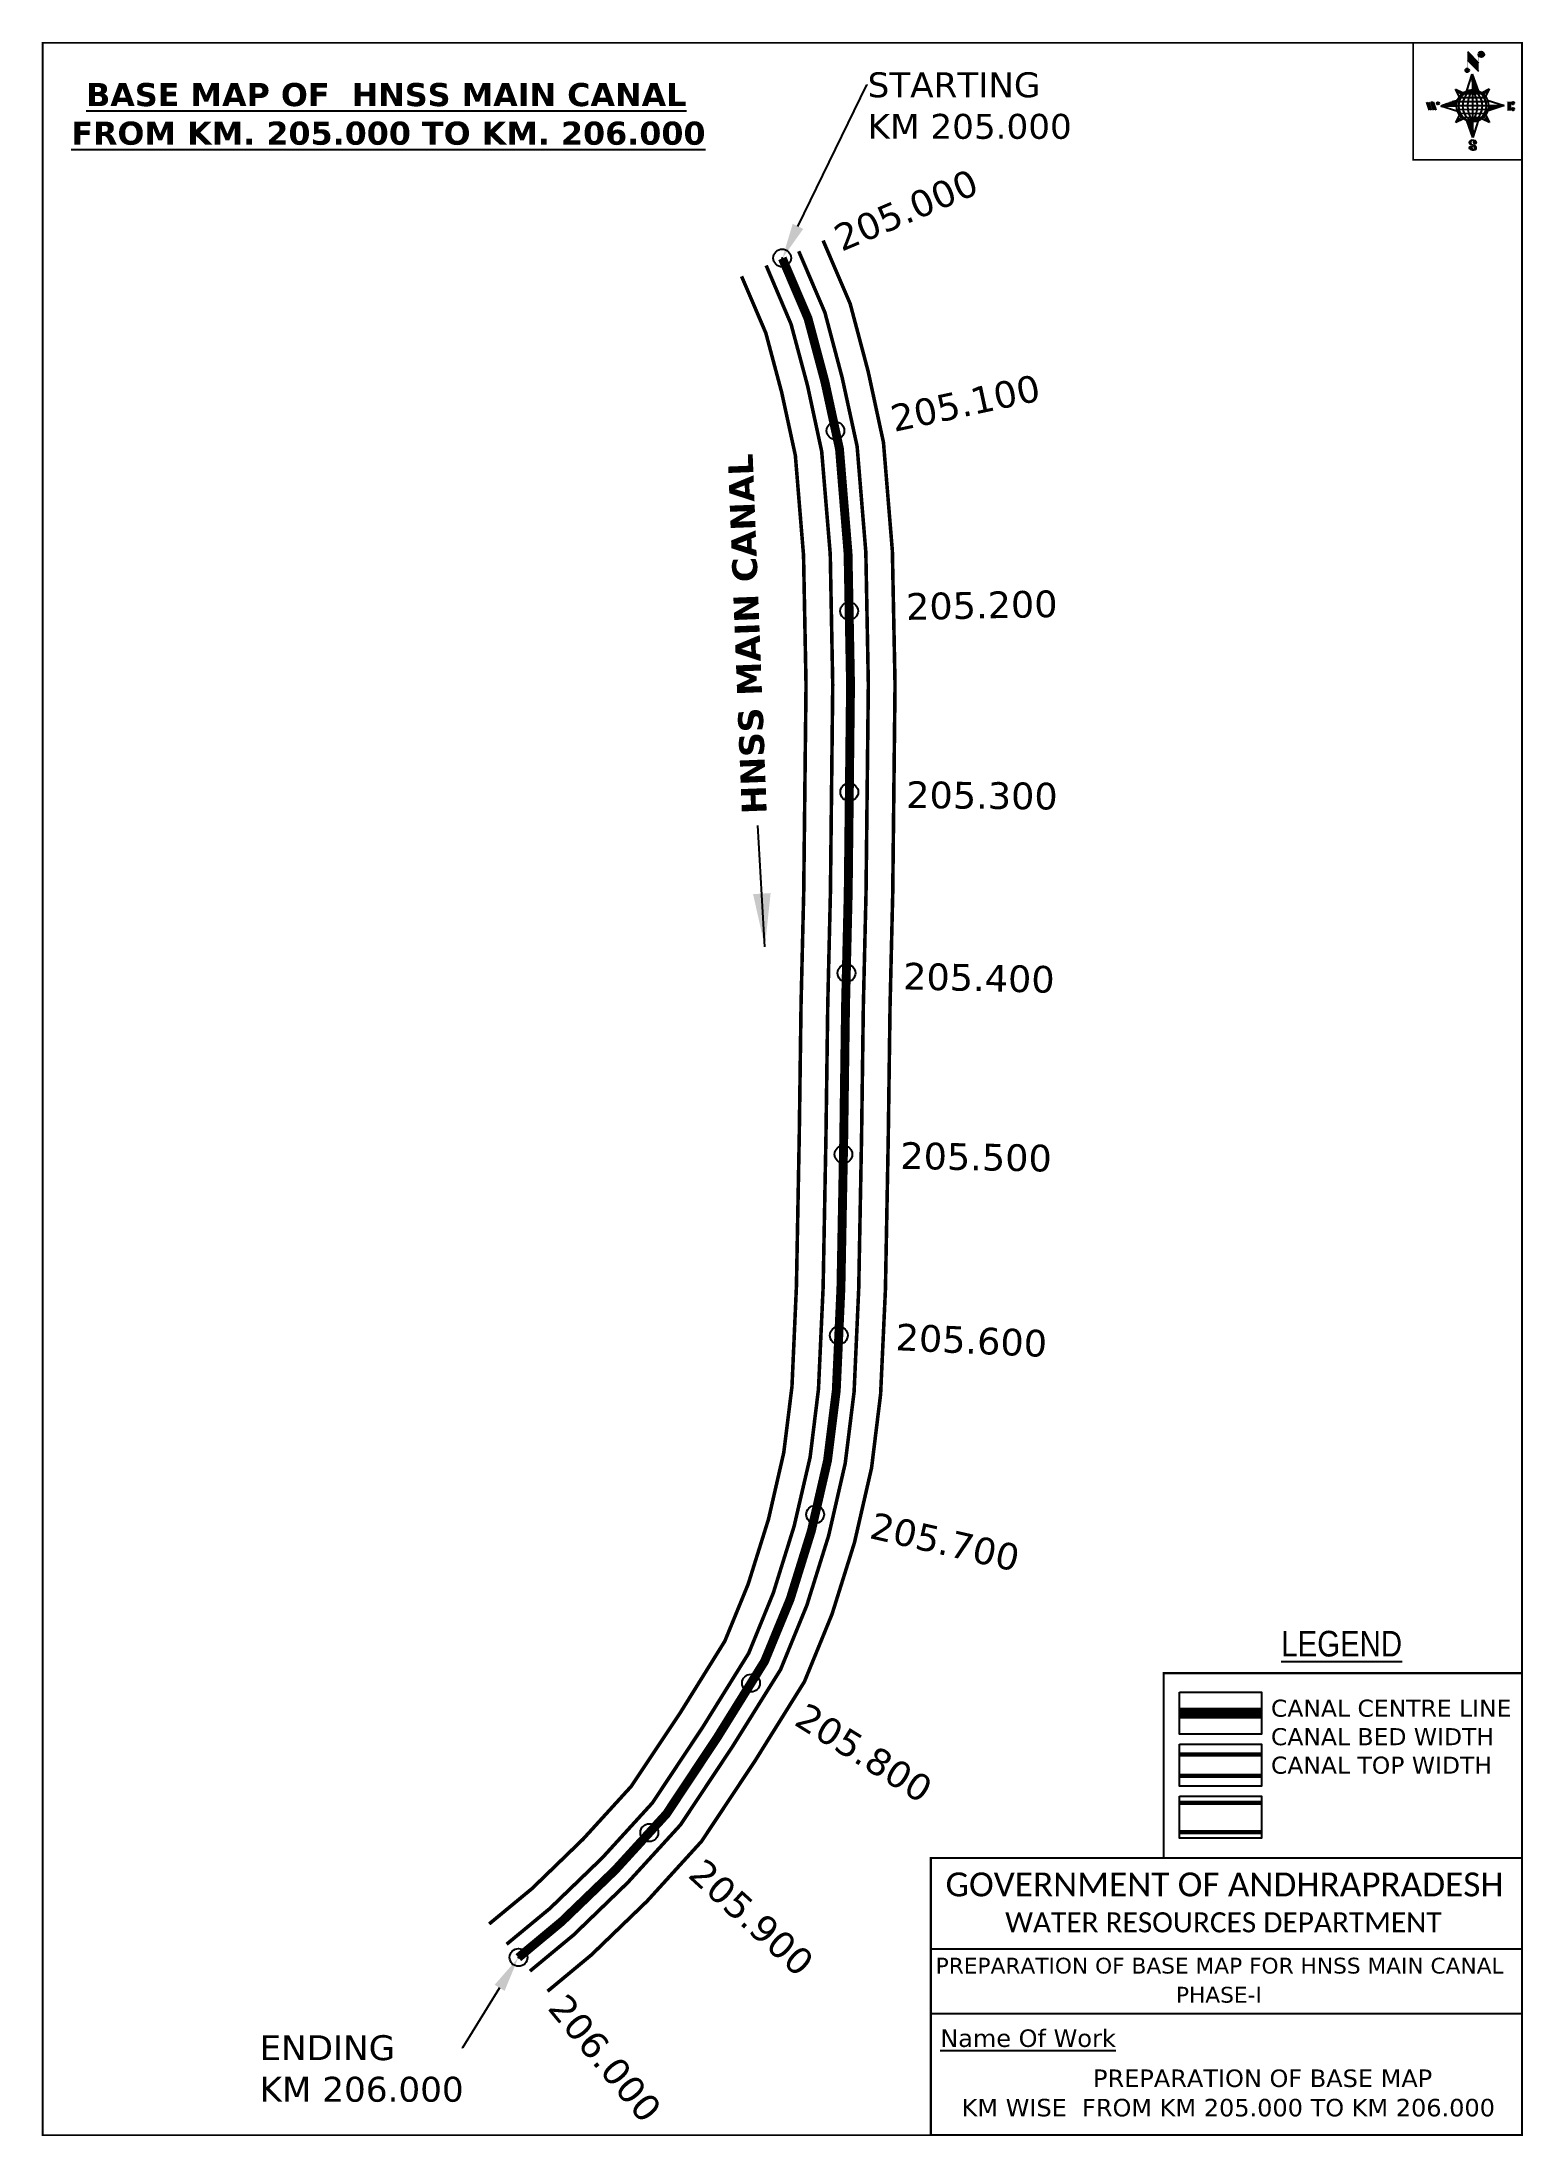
# Model space of a CAD drawing. Header units: inches. Extents: x 742592 to 743424, y 1637792 to 1638968.
import ezdxf
from ezdxf import colors
from ezdxf.entities.mleader import LeaderData, LeaderLine
from ezdxf.enums import TextEntityAlignment as Align
from ezdxf.math import Vec2, Vec3

# ---------------------------------------------------------------- set-up
doc = ezdxf.new("R2010")
doc.units = ezdxf.units.IN
doc.header["$MEASUREMENT"] = 0
doc.header["$PDMODE"] = 32
doc.header["$PDSIZE"] = 10
doc.linetypes.add('HIDDEN2', pattern=[0.1875, 0.125, -0.0625])
for name, color, linetype in [('AQUADUCT', 1, 'Continuous'), ('bord', 1, 'Continuous'), ('CANAL1', 1, 'Continuous'), ('CSMark', 72, 'Continuous'), ('DCBMS', 232, 'Continuous'), ('PAGE', 7, 'Continuous'), ('TEXT', 7, 'Continuous')]:
    doc.layers.add(name, color=color, linetype=linetype)
doc.styles.add('ARIALN', font='ARIALN_1.TTF')
doc.styles.get("Standard").update_dxf_attribs({"font": 'verdana_0.ttf'})
doc.dimstyles.get("Standard").update_dxf_attribs({"dimtxt": 0.18, "dimasz": 0.18, "dimexe": 0.18, "dimexo": 0.0625, "dimgap": 0.09, "dimtad": 0, "dimtih": 1, "dimtoh": 1, "dimdec": 4, "dimzin": 0, "dimdsep": 46, "dimtxsty": 'Standard', "dimcen": 0.09, "dimadec": 0, "dimazin": 0, "dimtfac": 1, "dimtdec": 4, "dimtofl": 0, "dimtmove": 0, "dimatfit": 3, "dimfxl": 0, "dimtolj": 1, "dimtzin": 0, "dimarcsym": 0})
pattern_1 = [(267.297113149, (-8720374.938, 50637915.138), (10.5367255337, -0.497431438), [])]
pattern_2 = [(357.297113149, (-8720374.938, 50637915.138), (0.497431438, 10.5367255337), [])]

# ---------------------------------------------------------------- blocks, each defined once
blk = doc.blocks.new('*X16')
at = {"color": 0, "linetype": 'Continuous'}
for p, q in [((6321.6, 240.5), (6322.3, 241.2)), ((6321.6, 240.3), (6322.3, 241)), ((6321.6, 240.1), (6322.3, 240.8)), ((6321.6, 239.9), (6322.4, 240.7)), ((6321.6, 239.8), (6322.4, 240.6)), ((6321.6, 239.6), (6322.5, 240.5)), ((6321.6, 239.4), (6322.5, 240.3)), ((6321.6, 239.2), (6322.6, 240.2)), ((6321.7, 239.1), (6322.6, 240.1)), ((6321.8, 240.8), (6322.4, 241.4)), ((6321.8, 239), (6322.7, 240)), ((6321.8, 239), (6322.8, 239.9)), ((6321.9, 238.9), (6322.9, 239.8)), ((6322, 238.8), (6323, 239.7)), ((6322.1, 241.3), (6322.4, 241.6)), ((6322.1, 238.7), (6323.1, 239.6)), ((6322.2, 238.6), (6323.1, 239.6)), ((6322.3, 238.5), (6323.2, 239.5)), ((6322.4, 238.5), (6323.3, 239.4)), ((6322.5, 238.4), (6323.4, 239.3)), ((6322.7, 238.4), (6323.6, 239.3)), ((6322.8, 238.3), (6323.7, 239.2)), ((6322.9, 238.3), (6323.8, 239.1)), ((6323.1, 238.2), (6323.9, 239.1)), ((6323.2, 238.2), (6324, 239)), ((6323.3, 238.2), (6324.2, 239)), ((6323.5, 238.1), (6324.3, 238.9)), ((6323.7, 238.1), (6324.4, 238.9)), ((6323.8, 238.1), (6324.6, 238.8)), ((6324.1, 238.2), (6324.7, 238.8)), ((6324.3, 238.3), (6324.9, 238.8)), ((6324.6, 238.3), (6325.1, 238.8)), ((6324.8, 238.4), (6325.2, 238.8)), ((6325.1, 238.5), (6325.4, 238.8)), ((6325.4, 238.6), (6325.6, 238.8))]:
    blk.add_line(p, q, dxfattribs=at)
blk = doc.blocks.new('*X15')
at = {"color": 0, "linetype": 'Continuous'}
for p, q in [((6324.4, 240.3), (6324.5, 240.4)), ((6324.6, 240.3), (6324.8, 240.5)), ((6324.7, 240.2), (6325, 240.5)), ((6324.8, 240.2), (6325.2, 240.6)), ((6325, 240.1), (6325.5, 240.6)), ((6325.1, 240.1), (6325.6, 240.6)), ((6325.2, 240), (6325.8, 240.6)), ((6325.3, 240), (6326, 240.6)), ((6325.4, 239.9), (6326.1, 240.6)), ((6325.5, 239.8), (6326.2, 240.5)), ((6325.6, 239.8), (6326.3, 240.5)), ((6325.7, 239.7), (6326.5, 240.4)), ((6325.9, 239.6), (6326.6, 240.3)), ((6326, 239.5), (6326.7, 240.3)), ((6326, 239.4), (6326.8, 240.2)), ((6326.1, 239.3), (6327, 240.2)), ((6326.2, 239.3), (6327.1, 240.1)), ((6326.3, 239.2), (6327.1, 240)), ((6326.4, 239.1), (6327.2, 239.9)), ((6326.5, 239), (6327.3, 239.8)), ((6326.5, 238.9), (6327.4, 239.7)), ((6326.6, 238.8), (6327.5, 239.6)), ((6326.7, 238.7), (6327.5, 239.5)), ((6326.8, 238.6), (6327.6, 239.4)), ((6326.8, 238.5), (6327.7, 239.3)), ((6326.8, 236.5), (6327.4, 237)), ((6326.9, 238.3), (6327.8, 239.2)), ((6326.9, 238.2), (6327.9, 239.1)), ((6326.9, 236.8), (6327.6, 237.4)), ((6327, 238.1), (6327.8, 239)), ((6327, 237.9), (6327.8, 238.8)), ((6327, 237.8), (6327.8, 238.6)), ((6327, 237.6), (6327.8, 238.4)), ((6327, 237.4), (6327.8, 238.2)), ((6327, 237.3), (6327.8, 238)), ((6327, 237.1), (6327.8, 237.9))]:
    blk.add_line(p, q, dxfattribs=at)
blk = doc.blocks.new('H')
at = {"layer": 'bord', "extrusion": (0.000427885, 0.004792, 0.999988)}
h = blk.add_hatch(dxfattribs=at)
h.set_pattern_fill('LINE', color=8, scale=84.387686, angle=-2.7029, style=0)
h.set_pattern_definition(pattern_2)
h.paths.add_polyline_path([(-492, 786, -0.090992), (-448, 775), (-486, 912)])
h = blk.add_hatch(dxfattribs=at)
h.set_pattern_fill('LINE', color=8, scale=84.387686, angle=-92.7029, style=0)
h.set_pattern_definition(pattern_1)
h.paths.add_polyline_path([(-625, 665, -0.090992), (-615, 710), (-751, 671)])
h = blk.add_hatch(dxfattribs=at)
h.set_pattern_fill('LINE', color=8, scale=84.387686, angle=-2.7029, style=0)
h.set_pattern_definition(pattern_2)
h.paths.add_polyline_path([(-504, 533, -0.090992), (-549, 543), (-510, 406)])
h = blk.add_hatch(dxfattribs=at)
h.set_pattern_fill('LINE', color=8, scale=84.387686, angle=-92.7029, style=0)
h.set_pattern_definition(pattern_1)
h.paths.add_polyline_path([(-246, 647), (-372, 653, -0.090992), (-382, 609)])
for p, q in [((-519, 1020, -1217), (-435, 927, -1216)), ((-516, 1087, -1217), (-432, 994, -1217)), ((-538, 774, -1216), (-487, 906, -1216)), ((-487, 906, -1216), (-493, 780, -1216)), ((-487, 906, -1216), (-448, 769, -1216)), ((-865, 701, -1215), (-847, 638, -1215)), ((-847, 700, -1215), (-829, 637, -1215)), ((-829, 699, -1215), (-811, 636, -1215)), ((-829, 699, -1215), (-811, 698, -1215)), ((-811, 698, -1215), (-794, 635, -1215)), ((-752, 665, -1215), (-615, 704, -1215)), ((-627, 794, -1216), (-567, 760, -1216)), ((-627, 794, -1216), (-584, 747, -1215)), ((-599, 731, -1215), (-627, 794, -1216)), ((-421, 753, -1216), (-359, 781, -1216)), ((-359, 781, -1216), (-405, 739, -1216)), ((-359, 781, -1216), (-392, 721, -1215)), ((-379, 693, -1215), (-246, 641, -1215)), ((-213, 669, -1215), (-217, 601, -1215)), ((-752, 665, -1215), (-625, 659, -1215)), ((-619, 614, -1215), (-752, 665, -1215)), ((-639, 526, -1214), (-606, 585, -1215)), ((-639, 526, -1214), (-593, 568, -1215)), ((-577, 553, -1215), (-639, 526, -1214)), ((-511, 400, -1214), (-549, 537, -1214)), ((-460, 533, -1215), (-511, 400, -1214)), ((-505, 527, -1214), (-511, 400, -1214)), ((-371, 513, -1214), (-431, 546, -1215)), ((-371, 513, -1214), (-414, 560, -1215)), ((-399, 576, -1215), (-371, 513, -1214)), ((-246, 641, -1215), (-383, 603, -1215)), ((-373, 647, -1215), (-246, 641, -1215)), ((-197, 600, -1215), (-194, 668, -1215))]:
    blk.add_line(p, q, dxfattribs=at)
at = {"layer": 'bord', "color": 8, "linetype": 'ByBlock', "extrusion": (0.000427885, 0.004792, 0.999988)}
for p, q in [((-375, 679, -1215), (-620, 691, -1215)), ((-386, 711, -1215), (-605, 722, -1215)), ((-411, 744, -1216), (-578, 752, -1216)), ((-493, 780, -1216), (-505, 527, -1214)), ((-373, 647, -1215), (-625, 659, -1215)), ((-378, 616, -1215), (-623, 628, -1215)), ((-392, 585, -1215), (-611, 595, -1215)), ((-420, 555, -1215), (-587, 562, -1215))]:
    blk.add_line(p, q, dxfattribs=at)
at = {"layer": 'bord', "extrusion": (0.000427885, 0.004792, 0.999988), "elevation": -1212}
for points, const_width in [([(-522, 960), (-516, 1093)], 1.61), ([(-434, 933), (-428, 1066)], 1.61), ([(-870, 707), (-846, 706)], 0.642), ([(-829, 643), (-821, 678)], 0.642), ([(-793, 641), (-782, 694)], 0.642), ([(-223, 676), (-174, 673)], 0.706), ([(-829, 643), (-855, 644)], 0.642), ([(-811, 642), (-784, 641)], 0.642), ([(-177, 605), (-226, 607)], 0.706), ([(-195, 645), (-185, 644)], 0.706)]:
    blk.add_lwpolyline(points, dxfattribs=dict(at, const_width=const_width))
for points, const_width in [([(-414, 1073, 1), (-398, 1058, 1)], 22.3), ([(-530, 950, 1), (-520, 939, 1)], 14.8), ([(-776, 697, 1), (-769, 690, 1)], 8.9), ([(-180, 618, 1), (-173, 611, 1)], 9.79), ([(-178, 667, 1), (-171, 660, 1)], 9.79), ([(-490, 362, 1), (-498, 369, 1)], 11.1), ([(-525, 322, 1), (-533, 329, 1)], 11.1)]:
    blk.add_lwpolyline(points, format="xyb", close=True, dxfattribs=dict(at, const_width=const_width))
for points in [[(-537, 317), (-531, 310), (-520, 307), (-505, 307), (-494, 310), (-486, 318), (-487, 326), (-491, 333), (-494, 336), (-503, 341), (-522, 347), (-530, 352), (-534, 355), (-537, 363), (-537, 373), (-530, 381), (-520, 384), (-504, 384), (-493, 380), (-487, 373)], [(-522, 348), (-526, 354), (-528, 361), (-528, 371), (-526, 375), (-521, 381), (-515, 384)], [(-505, 307), (-499, 312), (-497, 319), (-497, 327), (-501, 335), (-509, 343)]]:
    blk.add_lwpolyline(points, dxfattribs=at)
at = {"layer": 'bord', "extrusion": (0.000427885, 0.004792, 0.999988)}
for centre, radius in [((-406, 1065, -1212), 22.3), ((-525, 944, -1212), 14.8), ((-773, 694, -1212), 8.9), ((-498, 659, -1212), 127), ((-177, 615, -1212), 9.79), ((-174, 663, -1212), 9.79), ((-494, 365, -1212), 11.1), ((-529, 325, -1212), 11.1)]:
    blk.add_circle(centre, radius, dxfattribs=at)
at = {"layer": 'bord', "color": 8, "linetype": 'ByBlock', "extrusion": (0.000427885, 0.004792, 0.999988)}
for centre, radius, start, end in [((-482, 658, -1212), 128, 94.9254, 259.6691), ((-437, 656, -1212), 141, 113.2864, 241.308), ((-316, 651, -1212), 222, 142.5892, 212.0053), ((-560, 662, -1212), 141, 293.2864, 61.308), ((-681, 668, -1212), 222, 322.5892, 32.0053), ((-515, 660, -1212), 128, 274.9254, 79.6691)]:
    blk.add_arc(centre, radius, start, end, dxfattribs=at)
at = {"layer": 'bord', "extrusion": (0.000427885, 0.004792, 0.999988)}
for points in [[(-516, 1093, -1212), (-431, 1000, -1212), (-519, 1026, -1212), (-434, 933, -1212)], [(-864, 707, -1212), (-846, 706, -1212), (-846, 644, -1212), (-829, 643, -1212)], [(-829, 705, -1212), (-811, 704, -1212), (-811, 642, -1212), (-793, 641, -1212)], [(-193, 674, -1212), (-197, 606, -1212), (-213, 675, -1212), (-216, 607, -1212)]]:
    blk.add_solid(points, dxfattribs=at)
at = {"layer": 'bord', "extrusion": (0.000427885, 0.004792, 0.999988), "xscale": 7.977342409717546, "yscale": 7.977342408231451, "zscale": 7.977342408476333, "rotation": 138.0840426661453}
for name, p in [('*X15', (38301, -31929, -1212)), ('*X16', (38314, -31951, -1212))]:
    blk.add_blockref(name, p, dxfattribs=at)

msp = doc.modelspace()

# ---------------------------------------------------------------- linework, layer by layer
at = {"color": 3}
for p in [(743007.9, 1638847), (743037.8, 1638750), (743045.5, 1638648.7), (743045.6, 1638547), (743044, 1638445.3), (743042.3, 1638343.5), (743039.7, 1638241.8), (743026.4, 1638141.2), (742990.4, 1638046.5), (742933.3, 1637962.5), (742859.8, 1637892.4)]:
    msp.add_point(p, dxfattribs=at)
at = {"layer": 'CANAL1', "color": 5, "const_width": 2}
for points in [[(742866.2, 1637884.7), (742890.7, 1637905), (742921.2, 1637934.5), (742950.8, 1637966.9), (742980.1, 1638011), (743007, 1638054.1), (743021.8, 1638090.3), (743034, 1638129.3), (743043.3, 1638169.9), (743048.3, 1638210), (743050.9, 1638268), (743052.5, 1638353.5), (743053.5, 1638427.1), (743055, 1638490.1), (743056.3, 1638607.4), (743054.9, 1638681.7), (743050, 1638741.2), (743041.6, 1638779.8), (743031.9, 1638816.4), (743017.2, 1638850.8)], [(742998.9, 1638842.8), (743012.9, 1638809.8), (743022.2, 1638775.1), (743030.1, 1638738.3), (743034.9, 1638680.7), (743036.3, 1638607.3), (743035, 1638490.5), (743033.5, 1638427.4), (743032.5, 1638353.9), (743030.9, 1638268.7), (743028.3, 1638211.7), (743023.6, 1638173.4), (743014.6, 1638134.6), (743002.9, 1638097.1), (742989.1, 1638063.3), (742963.3, 1638021.8), (742935, 1637979.2), (742906.9, 1637948.4), (742877.4, 1637919.9), (742853.1, 1637899.8)]]:
    msp.add_lwpolyline(points, dxfattribs=at)
at = {"layer": 'CANAL1', "color": 200, "const_width": 2}
for points in [[(743030.9, 1638856.8), (743046.1, 1638821.3), (743056.2, 1638783.3), (743064.8, 1638743.4), (743069.8, 1638682.5), (743071.3, 1638607.5), (743070, 1638489.9), (743068.5, 1638426.8), (743067.5, 1638353.3), (743065.9, 1638267.5), (743063.2, 1638208.8), (743058.1, 1638167.3), (743048.5, 1638125.4), (743035.9, 1638085.2), (743020.4, 1638047.3), (742992.7, 1638002.9), (742962.6, 1637957.6), (742932, 1637924), (742900.7, 1637893.8), (742876.1, 1637873.4)], [(742985.1, 1638836.7), (742998.7, 1638804.9), (743007.6, 1638771.6), (743015.3, 1638736.1), (743019.9, 1638680), (743021.3, 1638607.3), (743020, 1638490.7), (743018.5, 1638427.7), (743017.5, 1638354.1), (743015.9, 1638269.1), (743013.4, 1638213), (743008.8, 1638176), (743000.2, 1638138.5), (742988.8, 1638102.1), (742975.7, 1638070.1), (742950.7, 1638029.9), (742923.1, 1637988.5), (742896.1, 1637958.9), (742867.4, 1637931.1), (742843.3, 1637911.2)]]:
    msp.add_lwpolyline(points, dxfattribs=at)
at = {"layer": 'CANAL1', "color": 1, "linetype": 'HIDDEN2', "ltscale": 100, "const_width": 5}
msp.add_lwpolyline([(743008, 1638846.8), (743022.4, 1638813.1), (743031.9, 1638777.5), (743040.1, 1638739.7), (743044.9, 1638681.2), (743046.3, 1638607.4), (743045, 1638490.3), (743043.5, 1638427.2), (743042.5, 1638353.7), (743040.9, 1638268.3), (743038.3, 1638210.9), (743033.4, 1638171.6), (743024.3, 1638132), (743012.4, 1638093.7), (742998, 1638058.7), (742971.7, 1638016.4), (742942.9, 1637973), (742914.1, 1637941.5), (742884, 1637912.5), (742859.7, 1637892.3)], dxfattribs=at)
at = {"layer": 'CANAL1', "color": 1, "linetype": 'HIDDEN2', "ltscale": 100, "const_width": 6, "elevation": -0.4}
msp.add_lwpolyline([(743277.1, 1638029.6), (743231.1, 1638029.6)], dxfattribs=at)
at = {"layer": 'CANAL1', "color": 5, "const_width": 2.4, "elevation": -0.4}
for points in [[(743277.1, 1638006.4), (743231.1, 1638006.4)], [(743277.1, 1637994.4), (743231.1, 1637994.4)]]:
    msp.add_lwpolyline(points, dxfattribs=at)
at = {"layer": 'CANAL1', "color": 200, "const_width": 2.4, "elevation": -0.4}
for points in [[(743277.1, 1637979.2), (743231.1, 1637979.2)], [(743277.1, 1637962.7), (743231.1, 1637962.7)]]:
    msp.add_lwpolyline(points, dxfattribs=at)
at = {"layer": 'PAGE', "const_width": 1}
msp.add_lwpolyline([(742592.5, 1638967.9), (742592.5, 1637792.6), (743423.5, 1637792.6), (743423.5, 1638967.9), (742592.5, 1638967.9)], dxfattribs=at)
at = {"layer": 'PAGE'}
for points, const_width in [([(743423.5, 1638967.9), (743362.4, 1638967.9), (743362.4, 1638902.1), (743423.5, 1638902.1)], 1), ([(743423.5, 1637948.3), (743222.2, 1637948.3), (743222.2, 1638052.1), (743423.5, 1638052.1)], 1.2), ([(743091.4, 1637948.3), (743423.5, 1637948.3), (743423.5, 1637792.6), (743091.4, 1637792.6)], 1.2)]:
    msp.add_lwpolyline(points, close=True, dxfattribs=dict(at, const_width=const_width))
at = {"layer": 'PAGE', "elevation": -0.4}
for points in [[(743231.1, 1638041.4), (743277.1, 1638041.4), (743277.1, 1638017.9), (743231.1, 1638017.9)], [(743231.1, 1638012.1), (743277.1, 1638012.1), (743277.1, 1637988.6), (743231.1, 1637988.6)], [(743231.1, 1637982.9), (743277.1, 1637982.9), (743277.1, 1637959.4), (743231.1, 1637959.4)]]:
    msp.add_lwpolyline(points, close=True, dxfattribs=at)
at = {"layer": 'PAGE'}
for points in [[(743091.4, 1637897.3), (743423.5, 1637897.3)], [(743091.4, 1637860.9), (743423.5, 1637860.9)]]:
    msp.add_lwpolyline(points, dxfattribs=at)

# ---------------------------------------------------------------- block references
at = {"layer": 'AQUADUCT', "color": 1, "xscale": 0.0703495379661093, "yscale": 0.07034953800030053, "zscale": 0.07034953795990817, "rotation": 3.078330607406165}
msp.add_blockref('H', (743433.2, 1638888.5, 85.4), dxfattribs=at)

# ---------------------------------------------------------------- texts
at = {"layer": 'CANAL1', "insert": (742985.3, 1638533.4), "char_height": 14, "width": 205.129, "attachment_point": 1, "rotation": 92.2479}
msp.add_mtext('\\pi0.96322;{\\fVerdana|b1|i0|c0|p34;HNSS MAIN CANAL}', dxfattribs=at)
at = {"layer": 'CSMark', "color": 1}
for s, rotation, p in [('205.000', 23.1116, (743038.3, 1638857.3)), ('205.100', 12.1597, (743069.2, 1638756.6)), ('205.200', 1.1222, (743077.5, 1638651.2)), ('205.300', 359.3677, (743077.6, 1638545.6)), ('205.400', 358.6543, (743075.9, 1638443.7)), ('205.500', 358.9194, (743074.3, 1638342.9)), ('205.600', 357.4139, (743071.7, 1638241)), ('205.700', 347.0552, (743057.9, 1638135.4)), ('205.800', 328.0653, (743017.8, 1638029.9)), ('205.900', 317.6082, (742959.3, 1637943.6)), ('206.000', 309.6549, (742881.3, 1637868.6))]:
    msp.add_text(s, height=15, rotation=rotation, dxfattribs=at).set_placement(p, align=Align.MIDDLE_LEFT)
at = {"layer": 'PAGE', "extrusion": (0.000201441, 0.004807, 0.999988), "style": 'ARIALN'}
msp.add_text('%%ULEGEND', height=14.4, rotation=359.9999, dxfattribs=at).set_placement((743322.2, 1638049, 8023.6), align=Align.MIDDLE)
at = {"layer": 'PAGE', "extrusion": (0.000201441, 0.004807, 0.999988)}
for s, height, p in [('PREPARATION OF BASE MAP FOR HNSS MAIN CANAL', 8.878, (743094.1, 1637863.7, 8022.7)), ('%%UName Of Work', 9.822, (743096.7, 1637822.5, 8021.4))]:
    msp.add_text(s, height=height, rotation=359.9999, dxfattribs=at).set_placement(p)
for s, height, p in [('PHASE-I', 8.88, (743253.2, 1637851.8, 8022.7)), ('PREPARATION OF BASE MAP', 9.822, (743277.8, 1637804.9, 8021.5)), ('KM WISE  FROM KM 205.000 TO KM 206.000', 9.822, (743258.5, 1637788.4, 8021.4))]:
    msp.add_text(s, height=height, rotation=359.9999, dxfattribs=at).set_placement(p, align=Align.MIDDLE_CENTER)
at = {"layer": 'PAGE', "extrusion": (0.000201441, 0.004807, 0.999988), "attachment_point": 1, "text_direction": (1, -1e-06, -0.000201)}
for s, insert, char_height, width in [('CANAL CENTRE LINE CANAL BED WIDTH {\\H2.3741x; }CANAL TOP WIDTH{\\H1.9188x; }', (743282.5, 1638037.2, -0.4), 9.6, 168.926), ('\\pi3.5885;{\\fCalibri|b0|i0|c0|p34;\\H1.3333x;GOVERNMENT OF ANDHRAPRADESH\\P\\pi37.073;\\H0.83998x;WATER RESOURCES DEPARTMENT}', (743096.1, 1637940.1, -1.3), 10.059, 321.276)]:
    msp.add_mtext(s, dxfattribs=dict(at, insert=insert, char_height=char_height, width=width))
at = {"layer": 'TEXT', "color": 1, "insert": (742595.1, 1638945.3), "char_height": 13, "width": 379.826, "attachment_point": 1}
msp.add_mtext('\\pi21.755;{\\fVerdana|b1|i0|c0|p34;\\LBASE MAP OF  HNSS MAIN CANAL \\P\\pi13.452;FROM KM. 205.000 TO KM. 206.000}', dxfattribs=at)

# ---------------------------------------------------------------- leaders
at = {"layer": 'CANAL1'}
msp.add_leader([(742998.2, 1638460), (742994.3, 1638528.2)], dimstyle='Standard', override={"dimasz": 30, "dimgap": 0.09, "dimtad": 0}, dxfattribs=at)
at = {"layer": 'DCBMS', "color": 5}
ml = msp.add_multileader_mtext('Standard', dxfattribs=at)
ml.set_content('STARTING\\PKM 205.000', color=5)
ml.set_leader_properties()
ml.build(insert=Vec2(0, 0))
ml.multileader.update_dxf_attribs({"dogleg_length": 0.36, "arrow_head_size": 20})
ctx = ml.context
ctx.base_point, ctx.char_height, ctx.arrow_head_size, ctx.landing_gap_size, ctx.plane_origin = Vec3(743055.8, 1638944.2), 14, 20, 0.09, Vec3(743285.2, 1638954.1)
notes = []
notes.append((ctx, [(1, (1, 1, 0), (743055.5, 1638944.2), (1, 0), 0.36, [(0, [(743008, 1638846.8)], 0, [])])]))
ctx.mtext.insert, ctx.mtext.flow_direction = Vec3(743055.9, 1638951.3), 5
ml = msp.add_multileader_mtext('Standard', dxfattribs=at)
ml.set_content('ENDING \\PKM 206.000', color=5)
ml.set_leader_properties()
ml.build(insert=Vec2(0, 0))
ml.multileader.update_dxf_attribs({"dogleg_length": 0.36, "arrow_head_size": 20})
ctx = ml.context
ctx.base_point, ctx.char_height, ctx.arrow_head_size, ctx.landing_gap_size, ctx.plane_origin = Vec3(742714.2, 1637841.6), 14, 20, 0.09, Vec3(742869.8, 1637860.2)
notes.append((ctx, [(0, (1, 1, 0), (742828.3, 1637841.6), (-1, 0), 0.36, [(0, [(742859.7, 1637892.3)], 0, [])])]))
ctx.mtext.insert, ctx.mtext.width, ctx.mtext.flow_direction = Vec3(742714.3, 1637848.7), 130.332, 5
for ctx, leaders in notes:
    for number, flags, end, landing, length, lines in leaders:
        leader = LeaderData()
        leader.index, (leader.has_last_leader_line, leader.has_dogleg_vector, leader.attachment_direction) = number, flags
        leader.last_leader_point, leader.dogleg_vector, leader.dogleg_length = Vec3(end), Vec3(landing), length
        for number, points, colour, breaks in lines:
            line = LeaderLine()
            line.index, line.vertices, line.color, line.breaks = number, Vec3.list(points), colors.encode_raw_color(colour), breaks
            leader.lines.append(line)
        ctx.leaders.append(leader)

doc.saveas('drawing.dxf')
